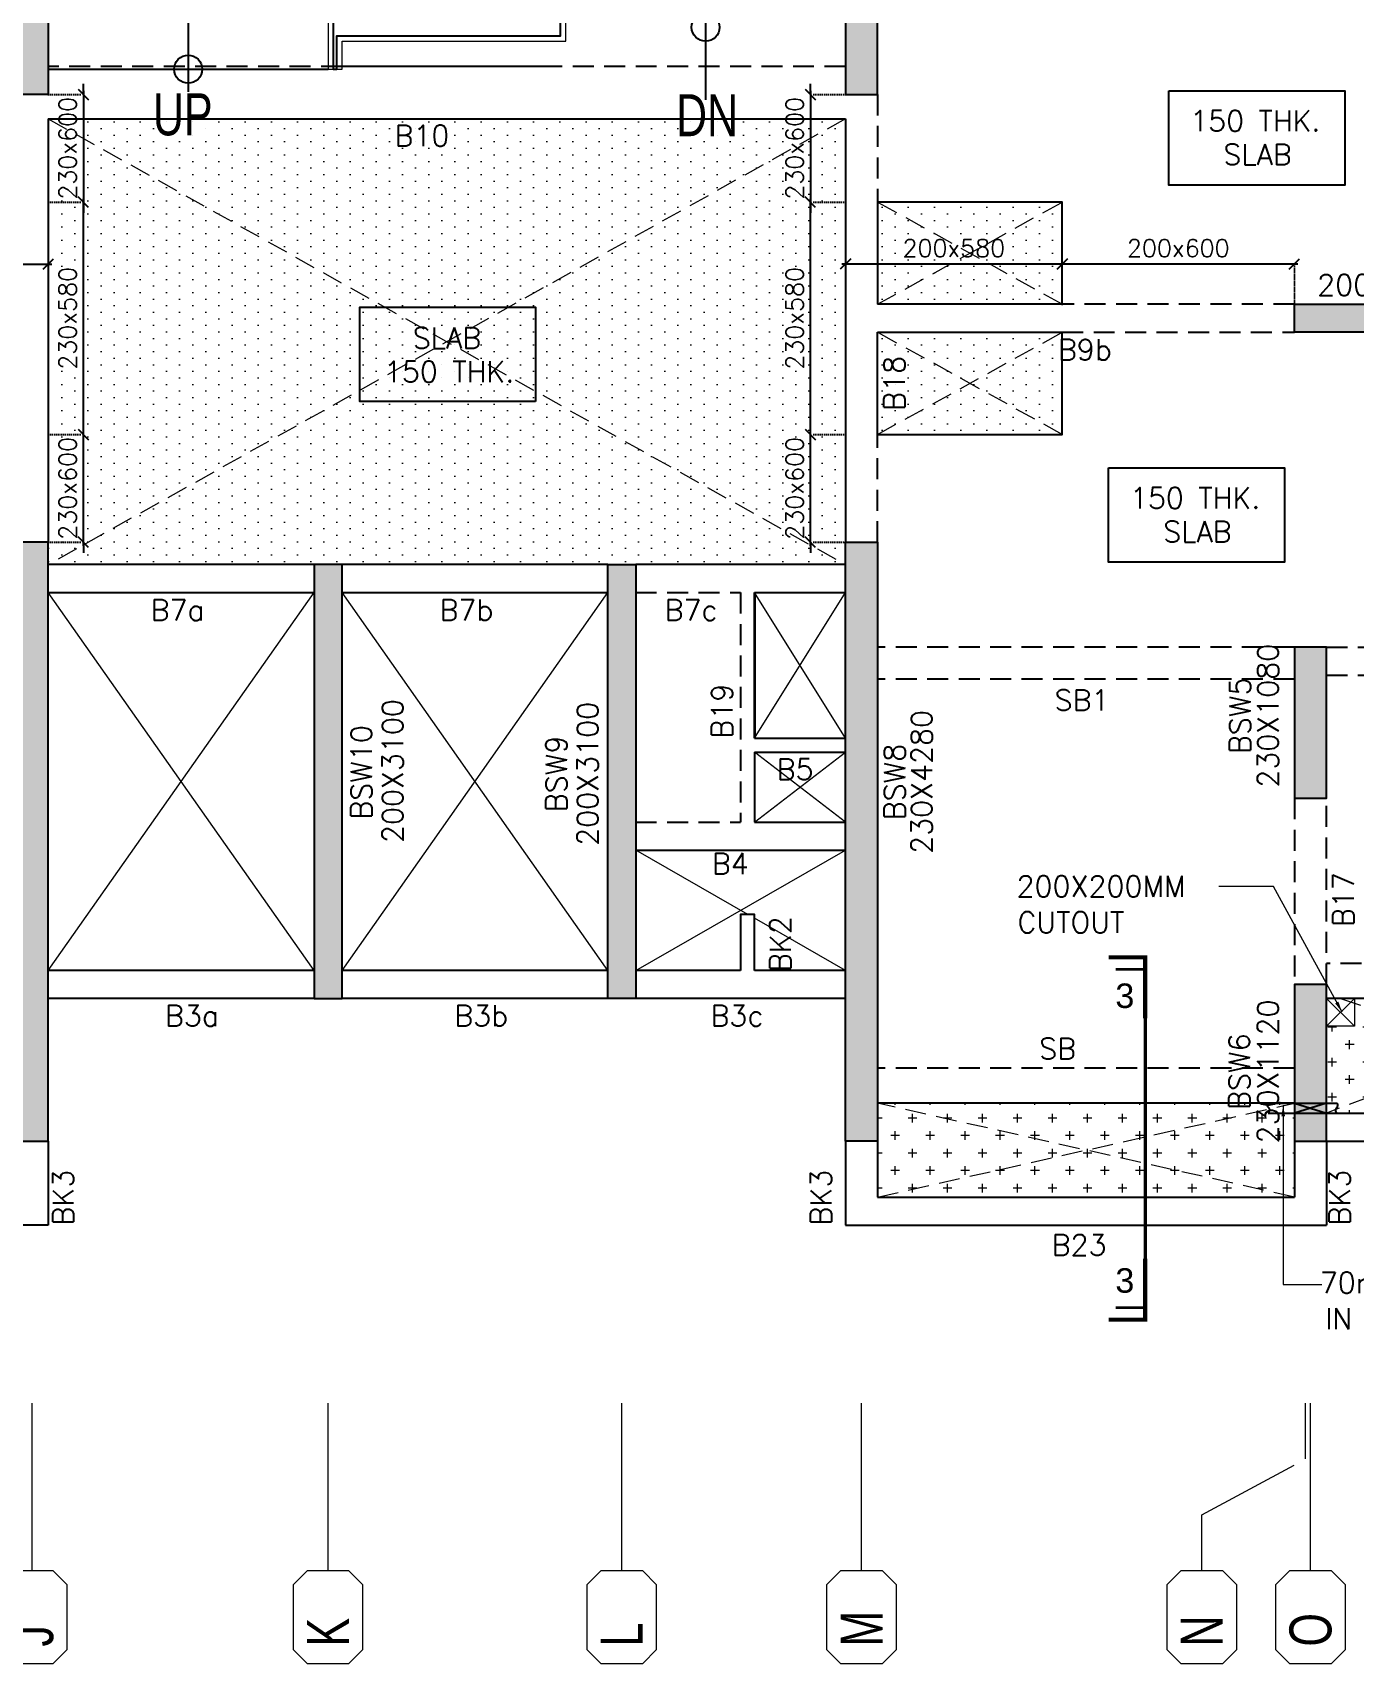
# Model space of a CAD drawing. Header units: inches. Extents: x 733929 to 798320, y 241462 to 287086.
# Drawn here: x 748917 to 758369, y 266859 to 278514 of the extents above; entities that cross this region are included whole.
import ezdxf
from ezdxf.enums import TextEntityAlignment as Align

# ---------------------------------------------------------------- set-up
doc = ezdxf.new("R2010")
doc.units = ezdxf.units.IN
doc.header["$LTSCALE"] = 600
doc.header["$MEASUREMENT"] = 0
for name, pattern in [('CENTER', [2, 1.25, -0.25, 0.25, -0.25]), ('CONTINOUS', [0]), ('DOT', [0.25, 0, -0.25]), ('HIDDEN', [0.375, 0.25, -0.125]), ('TYPE-A$0$DASHED2', [0.375, 0.25, -0.125])]:
    doc.linetypes.add(name, pattern=pattern)
for name, color, linetype in [('B-100X600', 53, 'Continuous'), ('B-200X580', 142, 'HIDDEN'), ('B-200X600', 62, 'HIDDEN'), ('B-230X580', 134, 'HIDDEN'), ('B-230X600', 203, 'Continuous'), ('B-250XAS PER DETAIL', 13, 'Continuous'), ('B-375X450', 92, 'Continuous'), ('B-SB', 44, 'Continuous'), ('REBARS', 10, 'Continuous'), ('S-COL. NO.  COP', 1, 'Continuous'), ('S-COLUMN', 1, 'Continuous'), ('S-LEDDER', 2, 'Continuous'), ('S-SEC. MARK', 213, 'Continuous'), ('S-SLAB LINE', 30, 'Continuous'), ('S-SLAB NO.', 42, 'Continuous'), ('S-SLAB R.F. DIM', 2, 'Continuous'), ('S-SLEEVE', 1, 'Continuous'), ('S-STAIR', 253, 'Continuous'), ('S-TEXT.', 7, 'Continuous'), ('TYPE-A$0$99-RAILING', 145, 'Continuous')]:
    doc.layers.add(name, color=color, linetype=linetype)
doc.layers.add('CENTER LINE', color=7, linetype='CENTER', lineweight=5, true_color=0x8b4646)
for name, color, linetype, lineweight in [('DIM', 9, 'Continuous', 25), ('du-bm nos mrk', 6, 'Continuous', 15), ('R.C.C. WALL', 4, 'Continuous', 35), ('S-COL-HATCH', 8, 'Continuous', 15), ('S-CUT-OUT', 3, 'CONTINOUS', 18), ('S-SUNK', 8, 'Continuous', 15), ('TEXT', 11, 'Continuous', 15), ('TYPE-A$0$99-PARDI', 254, 'Continuous', 5), ('TYPE-A$0$BEAMS', 137, 'TYPE-A$0$DASHED2', 0)]:
    doc.layers.add(name, color=color, linetype=linetype, lineweight=lineweight)
doc.styles.add('ARIAL', font='arial.ttf')
doc.styles.add('MA', font='romans.shx', dxfattribs={"width": 0.8})
doc.styles.add('Roman', font='romans')
doc.styles.add('romans', font='romans.shx')
doc.styles.add('ROMANSE', font='romans.shx')
doc.styles.add('SWISS', font='swisscl.ttf')
doc.dimstyles.new('du-100', dxfattribs={"dimtxt": 250, "dimasz": 80, "dimexe": 1, "dimexo": 1, "dimgap": 25, "dimtad": 1, "dimdec": 0, "dimzin": 3, "dimdsep": 46, "dimtxsty": 'MA', "dimblk": '100', "dimcen": 1, "dimdle": 1, "dimclrd": 2, "dimclre": 2, "dimclrt": 256, "dimadec": 0, "dimazin": 1, "dimtfac": 1, "dimtdec": 0, "dimtofl": 0, "dimtmove": 0, "dimatfit": 0, "dimfxl": 0, "dimfxlon": 1, "dimtolj": 1, "dimlwd": 15, "dimlwe": 9, "dimarcsym": 0})
doc.dimstyles.new('SCALE 1-100', dxfattribs={"dimtxt": 15, "dimasz": 15, "dimexe": 0.02, "dimexo": 0.025, "dimgap": 6, "dimtad": 1, "dimdec": 0, "dimzin": 3, "dimdsep": 46, "dimtxsty": 'ROMANSE', "dimblk": 'OBLIQUE', "dimcen": 0.09, "dimclrd": 2, "dimclre": 2, "dimclrt": 255, "dimadec": 3, "dimazin": 0, "dimtfac": 0.5, "dimtdec": 0, "dimtofl": 0, "dimtmove": 1, "dimatfit": 0, "dimldrblk": 'OBLIQUE', "dimfxl": 500, "dimfxlon": 1, "dimfrac": 1, "dimtolj": 1, "dimtzin": 0, "dimlwd": -1, "dimlwe": -1, "dimarcsym": 0})
doc.dimstyles.new('VISHAL', dxfattribs={"dimtxt": 230, "dimasz": 100, "dimexe": 0, "dimexo": 0, "dimgap": 25, "dimtad": 1, "dimdec": 0, "dimdsep": 46, "dimtxsty": 'romans', "dimblk": 'OBLIQUE', "dimcen": -225, "dimdle": 25, "dimclrd": 256, "dimclre": 256, "dimclrt": 7, "dimadec": 8, "dimazin": 1, "dimtfac": 1, "dimtdec": 0, "dimtix": 1, "dimtmove": 1, "dimatfit": 0, "dimfxl": 50, "dimfxlon": 1, "dimlwd": -1, "dimlwe": -1, "dimarcsym": 1})
pattern_1 = [(90, (30585, 6e-09), (-93.75, 46.875), [0, -93.75])]

# ---------------------------------------------------------------- blocks, each defined once
blk = doc.blocks.new('*U31')
at = {"color": 0}
for p, q in [((0, -400), (0, 0)), ((0, -800), (0, -400)), ((0, -1200), (0, -800))]:
    blk.add_line(p, q, dxfattribs=at)
blk.add_lwpolyline([(-150, -1200), (-250, -1300), (-250, -1761), (-150, -1861), (150, -1861), (250, -1761), (250, -1300), (150, -1200)], close=True, dxfattribs=at)
at = {"color": 7, "ltscale": 650, "style": 'SWISS'}
blk.add_attdef('1', (150, -1826), '', height=300, rotation=90, dxfattribs=at)
blk = doc.blocks.new('*U39')
at = {"color": 0}
for p, q in [((0, -400), (0, 0)), ((-742, -800), (0, -400)), ((-742, -1200), (-742, -800))]:
    blk.add_line(p, q, dxfattribs=at)
blk.add_lwpolyline([(-892, -1200), (-992, -1300), (-992, -1761), (-892, -1861), (-592, -1861), (-492, -1761), (-492, -1300), (-592, -1200)], close=True, dxfattribs=at)
at = {"color": 7, "ltscale": 650, "style": 'SWISS'}
blk.add_attdef('1', (-592, -1826), '', height=300, rotation=90, dxfattribs=at)
blk = doc.blocks.new('TOWER A&B C.L.LVL & NO-X')
at = {"layer": 'CENTER LINE', "color": 2, "ltscale": 1250}
for name, p, values in [('*U31', (12405, 0), {'1': ' J'}), ('*U31', (16620, 0), {'1': ' L'}), ('*U31', (18335, 0), {'1': ' M'}), ('*U39', (21510, 0), {'1': ' N'}), ('*U31', (21545, 0), {'1': ' O'}), ('*U31', (14520, 0), {'1': ' K'})]:
    blk.add_blockref(name, p, dxfattribs=at).add_auto_attribs(values)
blk = doc.blocks.new('_Oblique')
at = {"color": 0, "linetype": 'ByBlock', "lineweight": -2}
blk.add_line((-0.5, -0.5), (0.5, 0.5), dxfattribs=at)
blk = doc.blocks.new('*D263')
at = {"layer": 'Defpoints', "color": 0, "transparency": 16777216}
for p in [(756280, 276860), (756280, 276572), (757940, 276572)]:
    blk.add_point(p, dxfattribs=at)
at = {"layer": 'S-SLAB R.F. DIM', "linetype": 'Continuous', "ltscale": 0.1, "transparency": 16777216}
blk.add_line((757965, 276860), (756255, 276860), dxfattribs=at)
at = {"layer": 'S-SLAB R.F. DIM', "linetype": 'DOT', "ltscale": 0.1, "transparency": 16777216}
for p, q in [((756280, 276572), (756280, 276860)), ((757940, 276572), (757940, 276860))]:
    blk.add_line(p, q, dxfattribs=at)
at = {"layer": 'S-SLAB R.F. DIM', "linetype": 'ByBlock', "transparency": 16777216, "xscale": 75, "yscale": 75, "zscale": 75, "rotation": 180}
blk.add_blockref('_Oblique', (756280, 276860), dxfattribs=at)
at = {"layer": 'S-SLAB R.F. DIM', "linetype": 'ByBlock', "transparency": 16777216, "xscale": 75, "yscale": 75, "zscale": 75}
blk.add_blockref('_Oblique', (757940, 276860), dxfattribs=at)
at = {"layer": 'S-SLAB R.F. DIM', "color": 7, "transparency": 16777216, "insert": (757110, 276973), "char_height": 125, "attachment_point": 5, "style": 'romans'}
blk.add_mtext('200x600', dxfattribs=at)
blk = doc.blocks.new('*D264')
at = {"layer": 'Defpoints', "color": 0, "transparency": 16777216}
for p in [(754730, 276860), (754730, 276572), (756280, 276572)]:
    blk.add_point(p, dxfattribs=at)
at = {"layer": 'S-SLAB R.F. DIM', "linetype": 'Continuous', "ltscale": 0.1, "transparency": 16777216}
blk.add_line((756305, 276860), (754705, 276860), dxfattribs=at)
at = {"layer": 'S-SLAB R.F. DIM', "linetype": 'DOT', "ltscale": 0.1, "transparency": 16777216}
for p, q in [((754730, 276572), (754730, 276860)), ((756280, 276572), (756280, 276860))]:
    blk.add_line(p, q, dxfattribs=at)
at = {"layer": 'S-SLAB R.F. DIM', "linetype": 'ByBlock', "transparency": 16777216, "xscale": 75, "yscale": 75, "zscale": 75, "rotation": 180}
blk.add_blockref('_Oblique', (754730, 276860), dxfattribs=at)
at = {"layer": 'S-SLAB R.F. DIM', "linetype": 'ByBlock', "transparency": 16777216, "xscale": 75, "yscale": 75, "zscale": 75}
blk.add_blockref('_Oblique', (756280, 276860), dxfattribs=at)
at = {"layer": 'S-SLAB R.F. DIM', "color": 7, "transparency": 16777216, "insert": (755505, 276973), "char_height": 125, "attachment_point": 5, "style": 'romans'}
blk.add_mtext('200x580', dxfattribs=at)
blk = doc.blocks.new('*D265')
at = {"layer": 'Defpoints', "color": 0, "transparency": 16777216}
for p in [(754479, 275642), (754730, 275642), (754730, 274872)]:
    blk.add_point(p, dxfattribs=at)
at = {"layer": 'S-SLAB R.F. DIM', "linetype": 'Continuous', "ltscale": 0.1, "transparency": 16777216}
for p, q in [((754479, 275642), (754479, 275717)), ((754479, 274847), (754479, 275667)), ((754479, 274872), (754479, 274797))]:
    blk.add_line(p, q, dxfattribs=at)
at = {"layer": 'S-SLAB R.F. DIM', "linetype": 'DOT', "ltscale": 0.1, "transparency": 16777216}
for p, q in [((754730, 275642), (754479, 275642)), ((754730, 274872), (754479, 274872))]:
    blk.add_line(p, q, dxfattribs=at)
at = {"layer": 'S-SLAB R.F. DIM', "linetype": 'ByBlock', "transparency": 16777216, "xscale": 75, "yscale": 75, "zscale": 75}
for p, rotation in [((754479, 275642), 269.9999999998527), ((754479, 274872), 89.99999999985273)]:
    blk.add_blockref('_Oblique', p, dxfattribs=dict(at, rotation=rotation))
at = {"layer": 'S-SLAB R.F. DIM', "color": 7, "transparency": 16777216, "insert": (754367, 275257), "char_height": 125, "attachment_point": 5, "rotation": 90, "style": 'romans'}
blk.add_mtext('230x600', dxfattribs=at)
blk = doc.blocks.new('*D266')
at = {"layer": 'Defpoints', "color": 0, "transparency": 16777216}
for p in [(754479, 277302), (754730, 277302), (754730, 275642)]:
    blk.add_point(p, dxfattribs=at)
at = {"layer": 'S-SLAB R.F. DIM', "linetype": 'Continuous', "ltscale": 0.1, "transparency": 16777216}
blk.add_line((754479, 275617), (754479, 277327), dxfattribs=at)
at = {"layer": 'S-SLAB R.F. DIM', "linetype": 'DOT', "ltscale": 0.1, "transparency": 16777216}
for p, q in [((754730, 277302), (754479, 277302)), ((754730, 275642), (754479, 275642))]:
    blk.add_line(p, q, dxfattribs=at)
at = {"layer": 'S-SLAB R.F. DIM', "linetype": 'ByBlock', "transparency": 16777216, "xscale": 75, "yscale": 75, "zscale": 75}
for p, rotation in [((754479, 277302), 89.99999999997186), ((754479, 275642), 269.9999999999719)]:
    blk.add_blockref('_Oblique', p, dxfattribs=dict(at, rotation=rotation))
at = {"layer": 'S-SLAB R.F. DIM', "color": 7, "transparency": 16777216, "insert": (754367, 276472), "char_height": 125, "attachment_point": 5, "rotation": 90, "style": 'romans'}
blk.add_mtext('230x580', dxfattribs=at)
blk = doc.blocks.new('*D267')
at = {"layer": 'Defpoints', "color": 0, "transparency": 16777216}
for p in [(754730, 278072), (754479, 277302), (754730, 277302)]:
    blk.add_point(p, dxfattribs=at)
at = {"layer": 'S-SLAB R.F. DIM', "linetype": 'Continuous', "ltscale": 0.1, "transparency": 16777216}
for p, q in [((754479, 278072), (754479, 278147)), ((754479, 278097), (754479, 277277)), ((754479, 277302), (754479, 277227))]:
    blk.add_line(p, q, dxfattribs=at)
at = {"layer": 'S-SLAB R.F. DIM', "linetype": 'DOT', "ltscale": 0.1, "transparency": 16777216}
for p, q in [((754730, 278072), (754479, 278072)), ((754730, 277302), (754479, 277302))]:
    blk.add_line(p, q, dxfattribs=at)
at = {"layer": 'S-SLAB R.F. DIM', "linetype": 'ByBlock', "transparency": 16777216, "xscale": 75, "yscale": 75, "zscale": 75}
for p, rotation in [((754479, 278072), 270.0000000001473), ((754479, 277302), 90.00000000014727)]:
    blk.add_blockref('_Oblique', p, dxfattribs=dict(at, rotation=rotation))
at = {"layer": 'S-SLAB R.F. DIM', "color": 7, "transparency": 16777216, "insert": (754367, 277687), "char_height": 125, "attachment_point": 5, "rotation": 90, "style": 'romans'}
blk.add_mtext('230x600', dxfattribs=at)
blk = doc.blocks.new('*D269')
at = {"layer": 'Defpoints', "color": 0, "transparency": 16777216}
for p in [(749030, 276860), (747480, 276572), (749030, 276572)]:
    blk.add_point(p, dxfattribs=at)
at = {"layer": 'S-SLAB R.F. DIM', "linetype": 'Continuous', "ltscale": 0.1, "transparency": 16777216}
blk.add_line((747455, 276860), (749055, 276860), dxfattribs=at)
at = {"layer": 'S-SLAB R.F. DIM', "linetype": 'DOT', "ltscale": 0.1, "transparency": 16777216}
for p, q in [((747480, 276572), (747480, 276860)), ((749030, 276572), (749030, 276860))]:
    blk.add_line(p, q, dxfattribs=at)
at = {"layer": 'S-SLAB R.F. DIM', "linetype": 'ByBlock', "transparency": 16777216, "xscale": 75, "yscale": 75, "zscale": 75, "rotation": 180}
blk.add_blockref('_Oblique', (747480, 276860), dxfattribs=at)
at = {"layer": 'S-SLAB R.F. DIM', "linetype": 'ByBlock', "transparency": 16777216, "xscale": 75, "yscale": 75, "zscale": 75}
blk.add_blockref('_Oblique', (749030, 276860), dxfattribs=at)
at = {"layer": 'S-SLAB R.F. DIM', "color": 7, "transparency": 16777216, "insert": (748255, 276973), "char_height": 125, "attachment_point": 5, "style": 'romans'}
blk.add_mtext('200x580', dxfattribs=at)
blk = doc.blocks.new('*D270')
at = {"layer": 'Defpoints', "color": 0, "transparency": 16777216}
for p in [(749030, 275642), (749280, 275642), (749030, 274872)]:
    blk.add_point(p, dxfattribs=at)
at = {"layer": 'S-SLAB R.F. DIM', "linetype": 'DOT', "ltscale": 0.1, "transparency": 16777216}
for p, q in [((749030, 275642), (749280, 275642)), ((749030, 274872), (749280, 274872))]:
    blk.add_line(p, q, dxfattribs=at)
at = {"layer": 'S-SLAB R.F. DIM', "linetype": 'Continuous', "ltscale": 0.1, "transparency": 16777216}
for p, q in [((749280, 275642), (749280, 275717)), ((749280, 274847), (749280, 275667)), ((749280, 274872), (749280, 274797))]:
    blk.add_line(p, q, dxfattribs=at)
at = {"layer": 'S-SLAB R.F. DIM', "linetype": 'ByBlock', "transparency": 16777216, "xscale": 75, "yscale": 75, "zscale": 75}
for p, rotation in [((749280, 275642), 270.0000000001473), ((749280, 274872), 90.00000000014727)]:
    blk.add_blockref('_Oblique', p, dxfattribs=dict(at, rotation=rotation))
at = {"layer": 'S-SLAB R.F. DIM', "color": 7, "transparency": 16777216, "insert": (749168, 275257), "char_height": 125, "attachment_point": 5, "rotation": 90, "style": 'romans'}
blk.add_mtext('230x600', dxfattribs=at)
blk = doc.blocks.new('*D271')
at = {"layer": 'Defpoints', "color": 0, "transparency": 16777216}
for p in [(749030, 277302), (749280, 277302), (749030, 275642)]:
    blk.add_point(p, dxfattribs=at)
at = {"layer": 'S-SLAB R.F. DIM', "linetype": 'DOT', "ltscale": 0.1, "transparency": 16777216}
for p, q in [((749030, 277302), (749280, 277302)), ((749030, 275642), (749280, 275642))]:
    blk.add_line(p, q, dxfattribs=at)
at = {"layer": 'S-SLAB R.F. DIM', "linetype": 'Continuous', "ltscale": 0.1, "transparency": 16777216}
blk.add_line((749280, 275617), (749280, 277327), dxfattribs=at)
at = {"layer": 'S-SLAB R.F. DIM', "linetype": 'ByBlock', "transparency": 16777216, "xscale": 75, "yscale": 75, "zscale": 75}
for p, rotation in [((749280, 277302), 90.0000000000241), ((749280, 275642), 270.0000000000241)]:
    blk.add_blockref('_Oblique', p, dxfattribs=dict(at, rotation=rotation))
at = {"layer": 'S-SLAB R.F. DIM', "color": 7, "transparency": 16777216, "insert": (749168, 276472), "char_height": 125, "attachment_point": 5, "rotation": 90, "style": 'romans'}
blk.add_mtext('230x580', dxfattribs=at)
blk = doc.blocks.new('*D272')
at = {"layer": 'Defpoints', "color": 0, "transparency": 16777216}
for p in [(749030, 278072), (749030, 277302), (749280, 277302)]:
    blk.add_point(p, dxfattribs=at)
at = {"layer": 'S-SLAB R.F. DIM', "linetype": 'Continuous', "ltscale": 0.1, "transparency": 16777216}
for p, q in [((749280, 278072), (749280, 278147)), ((749280, 278097), (749280, 277277)), ((749280, 277302), (749280, 277227))]:
    blk.add_line(p, q, dxfattribs=at)
at = {"layer": 'S-SLAB R.F. DIM', "linetype": 'DOT', "ltscale": 0.1, "transparency": 16777216}
for p, q in [((749030, 278072), (749280, 278072)), ((749030, 277302), (749280, 277302))]:
    blk.add_line(p, q, dxfattribs=at)
at = {"layer": 'S-SLAB R.F. DIM', "linetype": 'ByBlock', "transparency": 16777216, "xscale": 75, "yscale": 75, "zscale": 75}
for p, rotation in [((749280, 278072), 269.9999999998527), ((749280, 277302), 89.99999999985273)]:
    blk.add_blockref('_Oblique', p, dxfattribs=dict(at, rotation=rotation))
at = {"layer": 'S-SLAB R.F. DIM', "color": 7, "transparency": 16777216, "insert": (749168, 277687), "char_height": 125, "attachment_point": 5, "rotation": 90, "style": 'romans'}
blk.add_mtext('230x600', dxfattribs=at)
blk = doc.blocks.new('100')
at = {"layer": 'DIM', "color": 2}
for p, q in [((0, -1.5), (0, 1.5)), ((1.5, 0), (-1.5, 0)), ((1.06, 1.06), (-1.06, -1.06))]:
    blk.add_line(p, q, dxfattribs=at)

msp = doc.modelspace()

# ---------------------------------------------------------------- hatches: boundary and pattern name
at = {"layer": 'REBARS'}
h = msp.add_hatch(color=8, dxfattribs=at)
h.dxf.hatch_style = 1
h.paths.add_polyline_path([(749029.7, 282352.2), (749029.7, 278072.2), (748799.7, 278072.2), (748799.7, 282352.2)])
h = msp.add_hatch(color=8, dxfattribs=at)
h.dxf.hatch_style = 1
h.paths.add_polyline_path([(754729.7, 282352.2), (754729.7, 278072.2), (754959.7, 278072.2), (754959.7, 282352.2)])
h = msp.add_hatch(color=8, dxfattribs=at)
h.dxf.hatch_style = 1
h.paths.add_polyline_path([(759709.7, 276372.2), (757939.7, 276372.2), (757939.7, 276572.2), (759709.7, 276572.2)])
h = msp.add_hatch(color=8, dxfattribs=at)
h.dxf.hatch_style = 1
h.paths.add_polyline_path([(749029.7, 270592.2), (749029.7, 274872.2), (748799.7, 274872.2), (748799.7, 270592.2)])
h = msp.add_hatch(color=8, dxfattribs=at)
h.dxf.hatch_style = 1
h.paths.add_polyline_path([(754729.7, 270592.2), (754729.7, 274872.2), (754959.7, 274872.2), (754959.7, 270592.2)])
h = msp.add_hatch(color=8, dxfattribs=at)
h.dxf.hatch_style = 1
h.paths.add_polyline_path([(751129.7, 274712.2), (750929.7, 274712.2), (750929.7, 271612.2), (751129.7, 271612.2)])
h = msp.add_hatch(color=8, dxfattribs=at)
h.dxf.hatch_style = 1
h.paths.add_polyline_path([(753229.7, 271612.2), (753029.7, 271612.2), (753029.7, 274712.2), (753229.7, 274712.2)])
h = msp.add_hatch(color=8, dxfattribs=at)
h.dxf.hatch_style = 1
h.paths.add_polyline_path([(757939.7, 273042.2), (758169.7, 273042.2), (758169.7, 274122.2), (757939.7, 274122.2)])
h = msp.add_hatch(color=8, dxfattribs=at)
h.dxf.hatch_style = 1
h.paths.add_polyline_path([(757939.7, 270592.2), (758169.7, 270592.2), (758169.7, 271712.2), (757939.7, 271712.2)])
at = {"layer": 'S-COL-HATCH'}
h = msp.add_hatch(dxfattribs=at)
h.set_pattern_fill('DOTS', color=256, scale=1500, angle=90)
h.set_pattern_definition([(90, (30625, 6e-08), (-93.75, 46.875), [0, -93.75])])
h.paths.add_polyline_path([(754729.7, 274712.2), (749029.7, 274712.2), (749029.7, 277897.2), (754729.7, 277897.2)])
h = msp.add_hatch(dxfattribs=at)
h.set_pattern_fill('DOTS', color=256, scale=1500, angle=90)
h.set_pattern_definition(pattern_1)
h.paths.add_polyline_path([(754964.7, 276572.2), (756284.7, 276572.2), (756284.7, 277302.2), (754964.7, 277302.2)])
h = msp.add_hatch(dxfattribs=at)
h.set_pattern_fill('DOTS', color=256, scale=1500, angle=90)
h.set_pattern_definition(pattern_1)
h.paths.add_polyline_path([(756284.7, 275642.2), (754964.7, 275642.2), (754964.7, 276372.2), (756284.7, 276372.2)])
at = {"layer": 'S-COL-HATCH', "lineweight": 0}
h = msp.add_hatch(dxfattribs=at)
h.set_pattern_fill('CROSS', color=256, scale=500, angle=90)
h.set_pattern_definition([(90, (30585, 3e-08), (-125, 125), [62.5, -187.5]), (180, (30616.25, 31.25), (-125, -125), [62.5, -187.5])])
h.paths.add_polyline_path([(760469.7, 271162.2), (760469.7, 271462.2), (760374.7, 271462.2), (760374.7, 271612.2), (758368.8, 271612.2), (758368.8, 271412.2), (758174.7, 271412.2), (758174.7, 270792.2), (760674.7, 270792.2), (760674.7, 271462.2), (760669.7, 271462.2), (760669.7, 271162.2)])
h = msp.add_hatch(dxfattribs=at)
h.set_pattern_fill('CROSS', color=256, scale=500, angle=90)
h.set_pattern_definition([(90, (30585, 600), (-125, 125), [62.5, -187.5]), (180, (30616.25, 631.25), (-125, -125), [62.5, -187.5])])
h.paths.add_polyline_path([(757944.7, 270197.2), (754964.7, 270187.2), (754964.7, 270862.2), (757944.7, 270872.2)])

# ---------------------------------------------------------------- linework, layer by layer
at = {"layer": 'B-100X600', "linetype": 'HIDDEN'}
msp.add_line((753979.7, 274512.2), (753979.7, 272872.2), dxfattribs=at)
at = {"layer": 'B-100X600', "linetype": 'CONTINOUS'}
for p, q in [((754079.7, 274512.2), (754079.7, 273472.2)), ((754079.7, 273472.2), (754729.7, 273472.2)), ((754079.7, 273372.2), (754079.7, 272872.2)), ((754079.7, 273372.2), (754729.7, 273372.2))]:
    msp.add_line(p, q, dxfattribs=at)
at = {"layer": 'B-200X580', "linetype": 'Continuous'}
for p, q in [((756279.7, 276572.2), (754959.7, 276572.2)), ((754959.7, 276372.2), (756279.7, 276372.2))]:
    msp.add_line(p, q, dxfattribs=at)
at = {"layer": 'B-200X600', "linetype": 'HIDDEN'}
for p, q in [((757939.7, 276572.2), (756279.7, 276572.2)), ((756279.7, 276372.2), (757939.7, 276372.2)), ((753229.7, 274512.2), (753979.7, 274512.2)), ((758169.7, 274122.2), (759509.7, 274122.2)), ((758169.7, 273922.2), (760669.7, 273922.2)), ((753229.7, 272872.2), (753979.7, 272872.2))]:
    msp.add_line(p, q, dxfattribs=at)
at = {"layer": 'B-200X600', "linetype": 'Continuous'}
for p, q in [((750929.7, 274712.2), (749029.7, 274712.2)), ((753029.7, 274712.2), (751129.7, 274712.2)), ((754729.7, 274712.2), (753229.7, 274712.2)), ((749029.7, 274512.2), (750929.7, 274512.2)), ((751129.7, 274512.2), (753029.7, 274512.2)), ((754079.7, 274512.2), (754729.7, 274512.2)), ((753229.7, 272672.2), (754729.7, 272672.2)), ((750929.7, 271812.2), (749029.7, 271812.2)), ((753029.7, 271812.2), (751129.7, 271812.2)), ((753979.7, 271812.2), (753229.7, 271812.2)), ((754729.7, 271812.2), (754079.7, 271812.2)), ((750929.7, 271612.2), (749029.7, 271612.2)), ((753029.7, 271612.2), (751129.7, 271612.2)), ((754729.7, 271612.2), (753229.7, 271612.2)), ((758169.7, 270792.2), (760669.7, 270792.2)), ((754959.7, 270192.2), (757939.7, 270192.2))]:
    msp.add_line(p, q, dxfattribs=at)
at = {"layer": 'B-200X600', "linetype": 'CONTINOUS'}
for p, q in [((754079.7, 272872.2), (754729.7, 272872.2)), ((758169.7, 270592.2), (760669.7, 270592.2)), ((749029.7, 269992.2), (745589.7, 269992.2)), ((754729.7, 269992.2), (758169.7, 269992.2))]:
    msp.add_line(p, q, dxfattribs=at)
at = {"layer": 'B-230X580', "linetype": 'Continuous'}
for p, q in [((749029.7, 277302.2), (749029.7, 275642.2)), ((754729.7, 277302.2), (754729.7, 275642.2)), ((754959.7, 277302.2), (754959.7, 276572.2)), ((754959.7, 275642.2), (754959.7, 276372.2))]:
    msp.add_line(p, q, dxfattribs=at)
at = {"layer": 'B-230X600', "linetype": 'HIDDEN'}
for p, q in [((754959.7, 278072.2), (754959.7, 277302.2)), ((754959.7, 274872.2), (754959.7, 275642.2)), ((757939.7, 273042.2), (757939.7, 271712.2)), ((758169.7, 271712.2), (758169.7, 273042.2))]:
    msp.add_line(p, q, dxfattribs=at)
at = {"layer": 'B-230X600', "linetype": 'CONTINOUS'}
for p, q in [((749029.7, 277897.2), (749029.7, 277302.2)), ((749029.7, 275642.2), (749029.7, 274872.2))]:
    msp.add_line(p, q, dxfattribs=at)
at = {"layer": 'B-230X600', "linetype": 'Continuous'}
for p, q in [((754729.7, 277897.2), (754729.7, 277302.2)), ((754729.7, 275642.2), (754729.7, 274872.2)), ((749029.7, 270592.2), (749029.7, 269992.2)), ((754729.7, 270592.2), (754729.7, 269992.2)), ((754959.7, 270592.2), (754959.7, 270192.2)), ((757939.7, 270592.2), (757939.7, 270192.2)), ((758169.7, 270592.2), (758169.7, 269992.2))]:
    msp.add_line(p, q, dxfattribs=at)
at = {"layer": 'B-250XAS PER DETAIL', "linetype": 'HIDDEN'}
for p, q in [((760669.7, 271862.2), (758169.7, 271862.2)), ((757939.7, 271112.2), (754959.7, 271112.2))]:
    msp.add_line(p, q, dxfattribs=at)
at = {"layer": 'B-250XAS PER DETAIL'}
for p, q in [((760669.7, 271612.2), (758169.7, 271612.2)), ((757939.7, 270862.2), (754959.7, 270862.2))]:
    msp.add_line(p, q, dxfattribs=at)
at = {"layer": 'B-375X450', "linetype": 'HIDDEN'}
for p, q in [((751129.7, 278272.2), (749029.7, 278272.2)), ((754729.7, 278272.2), (752629.7, 278272.2))]:
    msp.add_line(p, q, dxfattribs=at)
at = {"layer": 'B-375X450', "linetype": 'CONTINOUS'}
msp.add_line((752629.7, 278272.2), (751129.7, 278272.2), dxfattribs=at)
at = {"layer": 'B-375X450', "linetype": 'Continuous'}
msp.add_line((749029.7, 277897.2), (754729.7, 277897.2), dxfattribs=at)
at = {"layer": 'B-SB', "linetype": 'HIDDEN'}
for p, q in [((757939.7, 274122.2), (754959.7, 274122.2)), ((757939.7, 273892.2), (754959.7, 273892.2))]:
    msp.add_line(p, q, dxfattribs=at)
at = {"layer": 'du-bm nos mrk'}
msp.add_lwpolyline([(736509.7, 282352.2), (736509.7, 270592.2), (740329.7, 270592.2), (740329.7, 269992.2), (742479.7, 269992.2), (742479.7, 270592.2), (745589.7, 270592.2), (745589.7, 269992.2), (749029.7, 269992.2), (749029.7, 271612.2), (754729.7, 271612.2), (754729.7, 269992.2), (758169.7, 269992.2), (758169.7, 270592.2), (761279.7, 270592.2), (761279.7, 269992.2), (763429.7, 269992.2), (763429.7, 270592.2), (770919.7, 270592.2)], dxfattribs=at)
msp.add_lwpolyline([(749029.7, 274512.2), (750929.7, 274512.2), (750929.7, 271812.2), (749029.7, 271812.2)], close=True, dxfattribs=at)
at = {"layer": 'R.C.C. WALL', "color": 6}
msp.add_line((754079.7, 274512.2), (754079.7, 273472.2), dxfattribs=at)
at = {"layer": 'S-COLUMN'}
for points in [[(749029.7, 282352.2), (749029.7, 278072.2), (748799.7, 278072.2), (748799.7, 282352.2)], [(754729.7, 282352.2), (754729.7, 278072.2), (754959.7, 278072.2), (754959.7, 282352.2)], [(759709.7, 276372.2), (757939.7, 276372.2), (757939.7, 276572.2), (759709.7, 276572.2)], [(749029.7, 270592.2), (749029.7, 274872.2), (748799.7, 274872.2), (748799.7, 270592.2)], [(754729.7, 270592.2), (754729.7, 274872.2), (754959.7, 274872.2), (754959.7, 270592.2)], [(751129.7, 274712.2), (750929.7, 274712.2), (750929.7, 271612.2), (751129.7, 271612.2)], [(753229.7, 271612.2), (753029.7, 271612.2), (753029.7, 274712.2), (753229.7, 274712.2)], [(757939.7, 273042.2), (758169.7, 273042.2), (758169.7, 274122.2), (757939.7, 274122.2)], [(757939.7, 270592.2), (758169.7, 270592.2), (758169.7, 271712.2), (757939.7, 271712.2)]]:
    msp.add_lwpolyline(points, close=True, dxfattribs=at)
at = {"layer": 'S-COLUMN', "color": 6}
msp.add_lwpolyline([(754079.7, 271812.2), (754079.7, 272212.2), (753979.7, 272212.2), (753979.7, 271812.2)], dxfattribs=at)
at = {"layer": 'S-CUT-OUT', "lineweight": 0}
for p, q in [((749029.7, 271812.2), (750929.7, 274512.2)), ((750929.7, 271812.2), (749029.7, 274512.2)), ((751129.7, 271812.2), (753029.7, 274512.2)), ((753029.7, 271812.2), (751129.7, 274512.2)), ((754079.7, 273472.2), (754729.7, 274512.2)), ((754729.7, 273472.2), (754079.7, 274512.2)), ((754079.7, 272872.2), (754729.7, 273372.2)), ((754729.7, 272872.2), (754079.7, 273372.2))]:
    msp.add_line(p, q, dxfattribs=at)
at = {"layer": 'S-CUT-OUT'}
for p, q in [((753229.7, 271812.2), (754729.7, 272672.2)), ((754032, 272212.2), (753229.7, 272672.2)), ((754729.7, 271812.2), (754079.7, 272184.9)), ((758368.8, 271412.2), (758169.7, 271612.2)), ((758368.8, 271612.2), (758169.7, 271412.2)), ((758368.8, 271412.2), (758169.7, 271612.2)), ((758368.8, 271612.2), (758169.7, 271412.2))]:
    msp.add_line(p, q, dxfattribs=at)
msp.add_lwpolyline([(758368.8, 271412.2), (758169.7, 271412.2), (758169.7, 271612.2), (758368.8, 271612.2)], close=True, dxfattribs=at)
msp.add_lwpolyline([(758368.8, 271412.2), (758169.7, 271412.2), (758169.7, 271612.2), (758368.8, 271612.2)], close=True, dxfattribs=at)
at = {"layer": 'S-LEDDER', "ltscale": 0.08}
for centre in [(753729.7, 278552.2), (750029.7, 278252.2)]:
    msp.add_circle(centre, 100, dxfattribs=at)
at = {"layer": 'S-SEC. MARK', "extrusion": (-6.18596e-08, 0, 1), "elevation": 0}
for points, const_width in [([(756612.4, 271904.9), (756612.4, 271904.9), (756873.2, 271904.9), (756873.2, 271469.6)], 29.2), ([(756662, 271819.8), (756873.2, 271819.8), (756873.2, 271469.6)], 19.4), ([(756612.4, 269316.2), (756612.4, 269316.2), (756873.2, 269316.2), (756873.2, 269751.5)], 29.2), ([(756662, 269401.3), (756873.2, 269401.3), (756873.2, 269751.5)], 19.4)]:
    msp.add_lwpolyline(points, dxfattribs=dict(at, const_width=const_width))
at = {"layer": 'S-SEC. MARK', "linetype": 'HIDDEN', "ltscale": 0.8, "const_width": 24}
msp.add_lwpolyline([(756873.2, 271469.6), (756873.2, 269751.5)], dxfattribs=at)
at = {"layer": 'S-SLAB LINE'}
for points in [[(756279.7, 276572.2), (756279.7, 277302.2), (754959.7, 277302.2)], [(754959.7, 275642.2), (756279.7, 275642.2), (756279.7, 276372.2)]]:
    msp.add_lwpolyline(points, dxfattribs=at)
at = {"layer": 'S-SLAB NO.'}
for points in [[(757041.7, 278097.6), (758299.9, 278097.6), (758299.9, 277423.5), (757041.7, 277423.5)], [(752514.3, 275877.3), (751256.1, 275877.3), (751256.1, 276551.4), (752514.3, 276551.4)], [(756611.4, 275402.9), (757869.6, 275402.9), (757869.6, 274728.8), (756611.4, 274728.8)]]:
    msp.add_lwpolyline(points, close=True, dxfattribs=at)
at = {"layer": 'S-SLEEVE'}
for p, q in [((757753, 270862.2), (758244.1, 270862.2)), ((758169.7, 270862.2), (757939.7, 270792.2)), ((757939.7, 270862.2), (758169.7, 270792.2)), ((757753.1, 270792.2), (758244.1, 270792.2))]:
    msp.add_line(p, q, dxfattribs=at)
for centre, radius, start, end in [((757763.2, 270847.6), 17.7, 125.00963, 241.06606), ((758234, 270847.6), 17.7, 298.93394, 54.99037), ((757738.7, 270812.8), 25.1, 304.89588, 50.54668), ((758258.5, 270812.8), 25.1, 129.45332, 235.10412)]:
    msp.add_arc(centre, radius, start, end, dxfattribs=at)
at = {"layer": 'S-STAIR', "linetype": 'ByBlock'}
msp.add_line((749029.7, 278252.2), (751029.7, 278252.2), dxfattribs=at)
at = {"layer": 'S-SUNK', "linetype": 'HIDDEN', "lineweight": 0}
for p, q in [((754729.7, 277897.2), (749029.7, 274712.2)), ((749029.7, 277897.2), (754729.7, 274712.2)), ((756279.7, 276572.2), (754959.7, 277302.2)), ((754959.7, 276572.2), (756279.7, 277302.2)), ((756279.7, 275642.2), (754959.7, 276372.2)), ((754959.7, 275642.2), (756279.7, 276372.2)), ((760369.7, 271612.2), (758169.7, 270792.2)), ((758269.7, 271612.2), (760669.7, 270792.2)), ((754959.7, 270192.2), (757939.7, 270862.2)), ((757939.7, 270192.2), (754959.7, 270862.2))]:
    msp.add_line(p, q, dxfattribs=at)
at = {"layer": 'TYPE-A$0$99-PARDI'}
msp.add_lwpolyline([(751820.2, 280252.2), (751029.7, 280252.2), (751029.7, 278252.2), (751129.7, 278252.2), (751129.7, 278452.2), (752729.7, 278452.2), (752729.7, 280252.2), (752055.5, 280252.2)], dxfattribs=at)
at = {"layer": 'TYPE-A$0$99-RAILING'}
msp.add_lwpolyline([(751825.5, 280214.7), (751067.2, 280214.7), (751067.2, 278252.2), (751092.2, 278252.2), (751092.2, 278489.7), (752692.2, 278489.7), (752692.2, 280214.7), (752060.7, 280214.7)], dxfattribs=at)
at = {"layer": 'TYPE-A$0$BEAMS'}
msp.add_line((753229.7, 272672.2), (754729.7, 272672.2), dxfattribs=at)

# ---------------------------------------------------------------- block references
at = {"layer": 'CENTER LINE', "color": 2}
msp.add_blockref('TOWER A&B C.L.LVL & NO-X', (736509.7, 268720.1), dxfattribs=at)

# ---------------------------------------------------------------- texts
at = {"layer": 'du-bm nos mrk', "style": 'Roman'}
for s, p in [('B10', (751504.7, 277703, 0)), ('B7a', (749760.5, 274312, 0)), ('B7b', (751826.7, 274312, 0)), ('B7c', (753436, 274312, 0)), ('SB1', (756224.7, 273668.1)), ('B5', (754238, 273174.2)), ('B4', (753773.8, 272498.9, 0)), ('B3a', (749863.7, 271413.9, 0)), ('B3b', (751932.2, 271413.9, 0)), ('B3c', (753764.6, 271413.9, 0)), ('SB', (756115, 271177.9)), ('B23', (756204.5, 269774.9))]:
    msp.add_text(s, height=150, dxfattribs=at).set_placement(p)
msp.add_text('B9b', height=150, dxfattribs=at).set_placement((756442.1, 276172.1), align=Align.CENTER)
for s, p in [('B18', (755154.3, 276007.7)), ('B17', (758364.3, 272318.7))]:
    msp.add_text(s, height=150, rotation=90, dxfattribs=at).set_placement(p, align=Align.CENTER)
for s, p in [('B19', (753922.5, 273468.5, 0)), ('BK2', (754339.3, 271801.4, 0)), ('BK3', (749210.8, 269989)), ('BK3', (754629, 269989)), ('BK3', (758338.3, 269989))]:
    msp.add_text(s, height=150, rotation=90, dxfattribs=at).set_placement(p)
at = {"layer": 'S-COL. NO.  COP', "ltscale": 0.5, "style": 'ROMANSE'}
msp.add_text('200X1770', height=150, dxfattribs=at).set_placement((758617.1, 276635), align=Align.CENTER)
for s, p in [('230X1080', (757826.6, 273632.1)), ('BSW5', (757625.2, 273632.1)), ('200X3100', (751566.5, 273236.6)), ('200X3100', (752961.1, 273216.7)), ('230X4280', (755350.4, 273158.6)), ('BSW10', (751343.5, 273227.6)), ('BSW9', (752738.1, 273216.7)), ('BSW8', (755157.4, 273158.6)), ('230X1120', (757826.6, 271088.9)), ('BSW6', (757620.6, 271088.9))]:
    msp.add_text(s, height=150, rotation=90, dxfattribs=at).set_placement(p, align=Align.CENTER)
at = {"layer": 'S-SEC. MARK', "extrusion": (-3.09299e-08, -1.15432e-07, 1), "style": 'ARIAL'}
msp.add_text('3', height=175, rotation=359.99989, dxfattribs=at).set_placement((756659.6, 271543.2, -0.1))
at = {"layer": 'S-SEC. MARK', "extrusion": (-3.09299e-08, 1.15432e-07, 1), "style": 'ARIAL'}
msp.add_text('3', height=175, rotation=0.00011, dxfattribs=at).set_placement((756659.6, 269508.4, 0))
at = {"layer": 'S-SLAB NO.', "style": 'romans'}
for s, p in [('150 THK.', (757660.6, 277883.3)), ('SLAB', (757676.3, 277642.7)), ('SLAB', (751879.7, 276332.2)), ('150 THK.', (751895.4, 276091.6)), ('150 THK.', (757230.4, 275188.6)), ('SLAB', (757246.1, 274948))]:
    msp.add_text(s, height=150, dxfattribs=at).set_placement(p, align=Align.MIDDLE)
at = {"layer": 'S-TEXT.', "style": 'Roman'}
for s, p in [('200X200MM ', (755953.3, 272338.5, -1.2)), ('CUTOUT', (755960, 272080.7, -1.2)), ('70mm DIA SLEEVE', (758121.3, 269505.8)), ('IN COLUMN', (758159.5, 269248))]:
    msp.add_text(s, height=150, dxfattribs=at).set_placement(p)
at = {"layer": 'TEXT', "color": 0, "style": 'SWISS'}
for s, p in [('UP', (749777.3, 277779.7)), ('DN', (753518, 277773.6))]:
    msp.add_text(s, height=300, rotation=359.99701, dxfattribs=at).set_placement(p)

# ---------------------------------------------------------------- dimensions: what is measured, and where the dimension line sits
at = {"layer": 'S-SLAB R.F. DIM', "ltscale": 0.1}
for p1, p2, distance, text, picture, middle in [((749029.7, 278072.2), (749029.7, 277302.2), 250.3, '230x600', '*D272', (749167.5, 277687.2)), ((754729.7, 278072.2), (754729.7, 277302.2), -250.3, '230x600', '*D267', (754366.8, 277687.2)), ((749029.7, 275642.2), (749029.7, 277302.2), -250.3, '230x580', '*D271', (749167.5, 276472.2)), ((754729.7, 275642.2), (754729.7, 277302.2), 250.3, '230x580', '*D266', (754366.8, 276472.2)), ((749029.7, 274872.2), (749029.7, 275642.2), -250.3, '230x600', '*D270', (749167.5, 275257.2)), ((754729.7, 274872.2), (754729.7, 275642.2), 250.3, '230x600', '*D265', (754366.8, 275257.2))]:
    dim = msp.add_aligned_dim(p1=p1, p2=p2, distance=distance, text=text, dimstyle='VISHAL', override={"dimtxt": 125, "dimasz": 75, "dimgap": 50, "dimfxl": 100, "dimfxlon": 0}, dxfattribs=at)
    dim.commit()
    dim.dimension.update_dxf_attribs({"geometry": picture, "text_midpoint": middle})
for base, p1, p2, angle, text, picture, middle in [((749029.7, 276860.4), (747479.7, 276572.2), (749029.7, 276572.2), 0, '200x580', '*D269', (748254.7, 276972.9)), ((754729.7, 276860.4), (756279.7, 276572.2), (754729.7, 276572.2), 180, '200x580', '*D264', (755504.7, 276972.9)), ((756279.7, 276860.4), (757939.7, 276572.2), (756279.7, 276572.2), 180, '200x600', '*D263', (757109.7, 276972.9))]:
    dim = msp.add_linear_dim(base=base, p1=p1, p2=p2, angle=angle, text=text, dimstyle='VISHAL', override={"dimtxt": 125, "dimasz": 75, "dimgap": 50, "dimfxl": 100, "dimfxlon": 0}, dxfattribs=at)
    dim.commit()
    dim.dimension.update_dxf_attribs({"geometry": picture, "text_midpoint": middle})

# ---------------------------------------------------------------- leaders
at = {"layer": 'S-LEDDER', "ltscale": 0.08}
for points in [[(751429.7, 281152.2), (750029.7, 281152.2), (750029.7, 278090.6)], [(752029.7, 281152.2), (753729.7, 281152.2), (753729.7, 278032.9)]]:
    msp.add_leader(points, dimstyle='SCALE 1-100', override={"dimtxt": 130, "dimasz": 200, "dimexe": 90, "dimexo": 50, "dimldrblk": 'Open30', "dimfxl": 1500}, dxfattribs=at)
at = {"layer": 'S-TEXT.'}
for points, override in [([(758281.5, 271512.5), (757789.8, 272412), (757399.8, 272412)], {"dimscale": 1, "dimtxt": 250, "dimasz": 80, "dimgap": 25, "dimtad": 0, "dimtxsty": 'MA', "dimclrd": 2, "dimlwd": 15}), ([(757860.1, 270849.2), (757860.1, 269568.3), (758135.5, 269568.3)], {"dimtad": 0, "dimarcsym": 1})]:
    msp.add_leader(points, dimstyle='du-100', override=override, dxfattribs=at)

doc.saveas('drawing.dxf')
